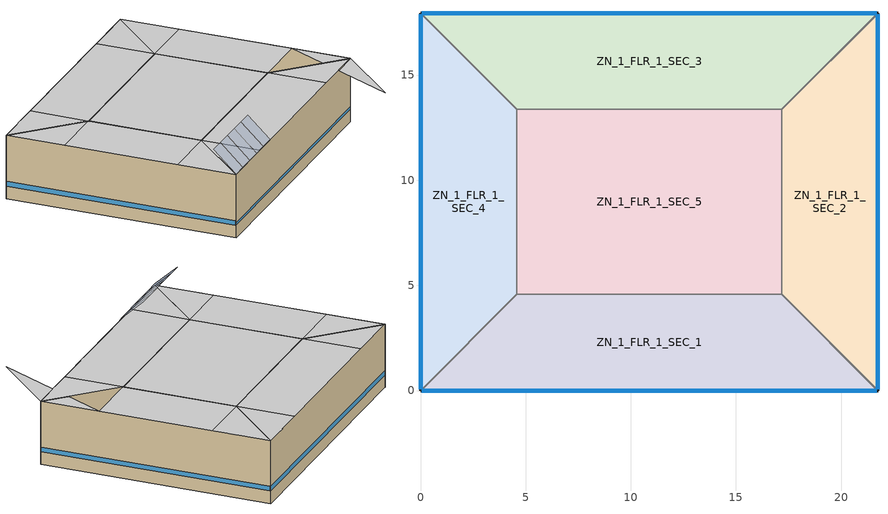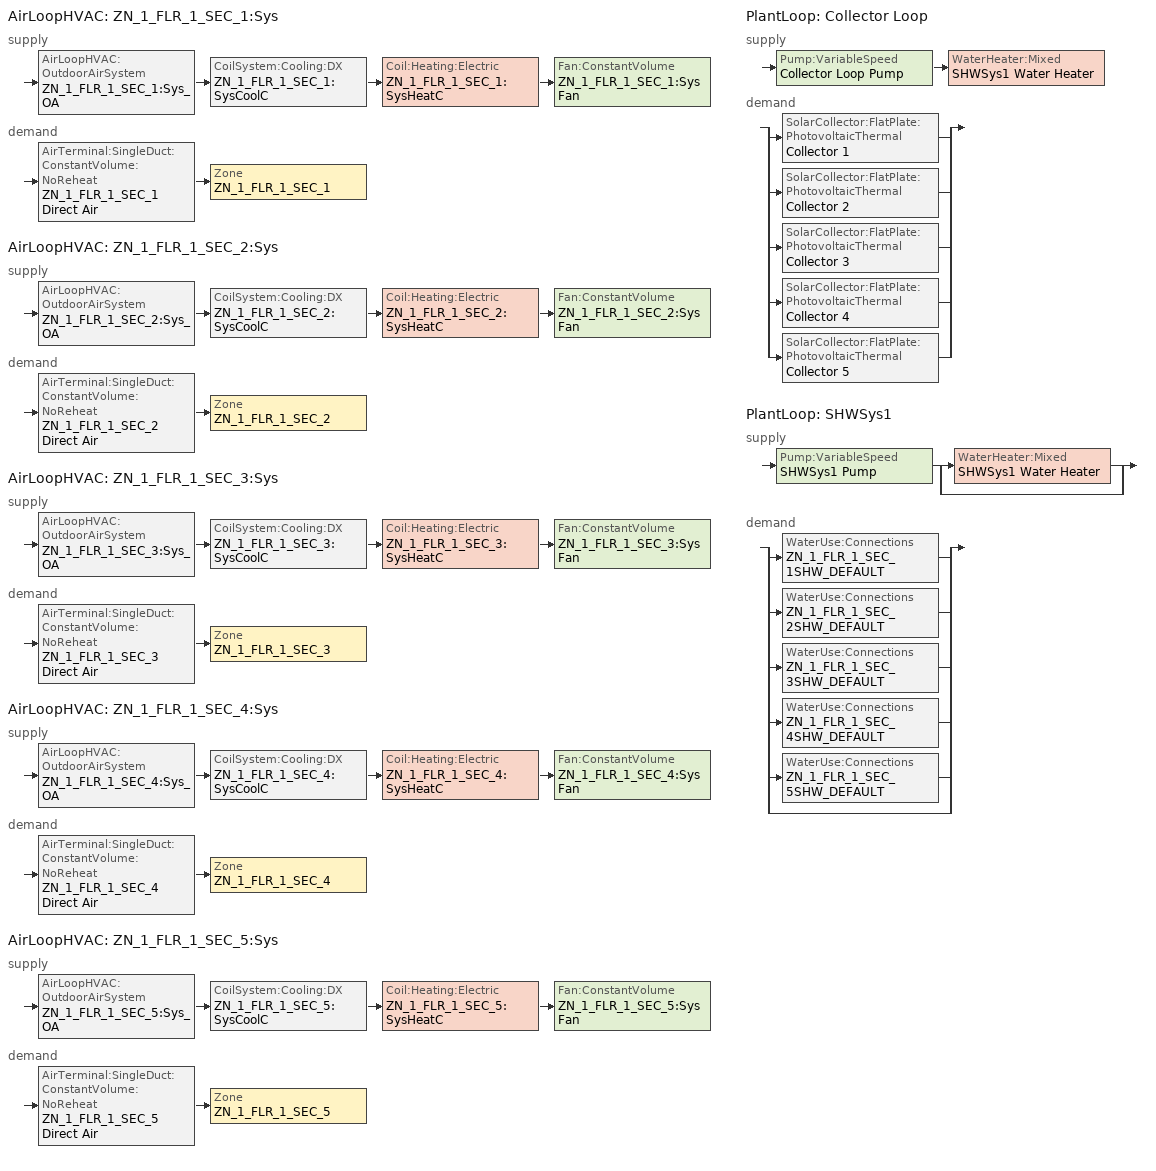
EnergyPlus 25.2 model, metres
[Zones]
ZN_1_FLR_1_SEC_1
 floor ground (ASHRAE 90.1-2004_Sec 5.5-3ab_Unheated_Ext-slab): 4.57,4.57 17.19,4.57 21.76,0 0,0 z0
 wall outside (ASHRAE 90.1-2004_Sec 5.5-3ab_Steel-Framed_Ext-wall): 0,0 21.76,0 z0:5.01
 wall to ZN_1_FLR_1_SEC_2 (ASHRAE 90.1-2004_Sec 5.5-3ab_Interior Wall_Int-Wall): 21.76,0 17.19,4.57 z0:5.01
 wall to ZN_1_FLR_1_SEC_5 (ASHRAE 90.1-2004_Sec 5.5-3ab_Interior Wall_Int-Wall): 17.19,4.57 4.57,4.57 z0:5.01
 wall to ZN_1_FLR_1_SEC_4 (ASHRAE 90.1-2004_Sec 5.5-3ab_Interior Wall_Int-Wall): 4.57,4.57 0,0 z0:5.01
 window (ASHRAE 90.1-2004_Sec 5.5-3ab_0_0.1_fixed_north_window): 0.05,0 21.71,0 z1:1.18
 ceiling othersideconditionsmodel (ASHRAE 90.1-2004_Sec 5.5-3ab_IEAD_Roof): 4.57,0 17.19,0 17.19,4.57 4.57,4.57 z5.01; 0,0 4.57,0 4.57,4.57 z5.01; 17.19,0 21.76,0 17.19,4.57 z5.01
ZN_1_FLR_1_SEC_2
 floor ground (ASHRAE 90.1-2004_Sec 5.5-3ab_Unheated_Ext-slab): 17.19,4.57 17.19,13.37 21.76,17.93 21.76,0 z0
 wall outside (ASHRAE 90.1-2004_Sec 5.5-3ab_Steel-Framed_Ext-wall): 21.76,0 21.76,17.93 z0:5.01
 wall to ZN_1_FLR_1_SEC_3 (ASHRAE 90.1-2004_Sec 5.5-3ab_Interior Wall_Int-Wall): 21.76,17.93 17.19,13.37 z0:5.01
 wall to ZN_1_FLR_1_SEC_5 (ASHRAE 90.1-2004_Sec 5.5-3ab_Interior Wall_Int-Wall): 17.19,13.37 17.19,4.57 z0:5.01
 window (ASHRAE 90.1-2004_Sec 5.5-3ab_0_0.1_fixed_west_window): 21.76,0.05 21.76,17.89 z1:1.36
 ceiling othersideconditionsmodel (ASHRAE 90.1-2004_Sec 5.5-3ab_IEAD_Roof): 21.76,4.57 21.76,13.37 17.19,13.37 17.19,4.57 z5.01; 21.76,13.37 21.76,17.93 17.19,13.37 z5.01; 21.76,0 21.76,4.57 17.19,-4.57 z5.01
ZN_1_FLR_1_SEC_3
 floor ground (ASHRAE 90.1-2004_Sec 5.5-3ab_Unheated_Ext-slab): 0,17.93 21.76,17.93 17.19,13.36 4.57,13.36 z0
 wall outside (ASHRAE 90.1-2004_Sec 5.5-3ab_Steel-Framed_Ext-wall): 21.76,17.93 0,17.93 z0:5.01
 wall to ZN_1_FLR_1_SEC_5 (ASHRAE 90.1-2004_Sec 5.5-3ab_Interior Wall_Int-Wall): 4.57,13.36 17.19,13.36 z0:5.01
 wall to ZN_1_FLR_1_SEC_4 (ASHRAE 90.1-2004_Sec 5.5-3ab_Interior Wall_Int-Wall): 0,17.93 4.57,13.36 z0:5.01
 window (ASHRAE 90.1-2004_Sec 5.5-3ab_0_0.1_fixed_south_window): 21.71,17.93 0.05,17.93 z1:1.36
 ceiling othersideconditionsmodel (ASHRAE 90.1-2004_Sec 5.5-3ab_IEAD_Roof): 4.57,13.36 17.19,13.36 17.19,17.93 4.57,17.93 z5.01; 4.57,13.36 4.57,17.93 0,17.93 z5.01; 17.19,13.36 21.76,17.93 17.19,17.93 z5.01
ZN_1_FLR_1_SEC_4
 floor ground (ASHRAE 90.1-2004_Sec 5.5-3ab_Unheated_Ext-slab): 0,17.93 4.57,13.37 4.57,4.57 0,0 z0
 wall outside (ASHRAE 90.1-2004_Sec 5.5-3ab_Steel-Framed_Ext-wall): 0,17.93 0,0 z0:5.01
 wall to ZN_1_FLR_1_SEC_5 (ASHRAE 90.1-2004_Sec 5.5-3ab_Interior Wall_Int-Wall): 4.57,4.57 4.57,13.37 z0:5.01
 window (ASHRAE 90.1-2004_Sec 5.5-3ab_0_0.1_fixed_east_window): 0,17.89 0,0.05 z1:1.36
 ceiling othersideconditionsmodel (ASHRAE 90.1-2004_Sec 5.5-3ab_IEAD_Roof): 0,4.57 4.57,4.57 4.57,13.37 0,13.37 z5.01; 0,0 4.57,4.57 0,4.57 z5.01; 0,13.37 4.57,13.37 0,17.93 z5.01
ZN_1_FLR_1_SEC_5
 floor ground (ASHRAE 90.1-2004_Sec 5.5-3ab_Unheated_Ext-slab): 4.57,13.37 17.19,13.37 17.19,4.57 4.57,4.57 z0
 ceiling othersideconditionsmodel (ASHRAE 90.1-2004_Sec 5.5-3ab_IEAD_Roof): 4.57,4.57 17.19,4.57 17.19,13.37 4.57,13.37 z5.01
shading: 0,1.72,6.72 0,0,5.1 1.22,0,5.1 1.22,1.72,6.72; 1.3,1.72,6.72 1.3,0,5.1 2.52,0,5.1 2.52,1.72,6.72; 2.6,1.72,6.72 2.6,0,5.1 3.82,0,5.1 3.82,1.72,6.72; 3.9,1.72,6.72 3.9,0,5.1 5.12,0,5.1 5.12,1.72,6.72; 5.2,1.72,6.72 5.2,0,5.1 6.42,0,5.1 6.42,1.72,6.72
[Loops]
AirLoopHVAC 'ZN_1_FLR_1_SEC_1:Sys'
 supply: AirLoopHVAC:OutdoorAirSystem 'ZN_1_FLR_1_SEC_1:Sys_OA' > CoilSystem:Cooling:DX 'ZN_1_FLR_1_SEC_1:SysCoolC' > Coil:Heating:Electric 'ZN_1_FLR_1_SEC_1:SysHeatC' > Fan:ConstantVolume 'ZN_1_FLR_1_SEC_1:Sys Fan'
 demand: AirTerminal:SingleDuct:ConstantVolume:NoReheat 'ZN_1_FLR_1_SEC_1 Direct Air' > Zone 'ZN_1_FLR_1_SEC_1'
AirLoopHVAC 'ZN_1_FLR_1_SEC_2:Sys'
 supply: AirLoopHVAC:OutdoorAirSystem 'ZN_1_FLR_1_SEC_2:Sys_OA' > CoilSystem:Cooling:DX 'ZN_1_FLR_1_SEC_2:SysCoolC' > Coil:Heating:Electric 'ZN_1_FLR_1_SEC_2:SysHeatC' > Fan:ConstantVolume 'ZN_1_FLR_1_SEC_2:Sys Fan'
 demand: AirTerminal:SingleDuct:ConstantVolume:NoReheat 'ZN_1_FLR_1_SEC_2 Direct Air' > Zone 'ZN_1_FLR_1_SEC_2'
AirLoopHVAC 'ZN_1_FLR_1_SEC_3:Sys'
 supply: AirLoopHVAC:OutdoorAirSystem 'ZN_1_FLR_1_SEC_3:Sys_OA' > CoilSystem:Cooling:DX 'ZN_1_FLR_1_SEC_3:SysCoolC' > Coil:Heating:Electric 'ZN_1_FLR_1_SEC_3:SysHeatC' > Fan:ConstantVolume 'ZN_1_FLR_1_SEC_3:Sys Fan'
 demand: AirTerminal:SingleDuct:ConstantVolume:NoReheat 'ZN_1_FLR_1_SEC_3 Direct Air' > Zone 'ZN_1_FLR_1_SEC_3'
AirLoopHVAC 'ZN_1_FLR_1_SEC_4:Sys'
 supply: AirLoopHVAC:OutdoorAirSystem 'ZN_1_FLR_1_SEC_4:Sys_OA' > CoilSystem:Cooling:DX 'ZN_1_FLR_1_SEC_4:SysCoolC' > Coil:Heating:Electric 'ZN_1_FLR_1_SEC_4:SysHeatC' > Fan:ConstantVolume 'ZN_1_FLR_1_SEC_4:Sys Fan'
 demand: AirTerminal:SingleDuct:ConstantVolume:NoReheat 'ZN_1_FLR_1_SEC_4 Direct Air' > Zone 'ZN_1_FLR_1_SEC_4'
AirLoopHVAC 'ZN_1_FLR_1_SEC_5:Sys'
 supply: AirLoopHVAC:OutdoorAirSystem 'ZN_1_FLR_1_SEC_5:Sys_OA' > CoilSystem:Cooling:DX 'ZN_1_FLR_1_SEC_5:SysCoolC' > Coil:Heating:Electric 'ZN_1_FLR_1_SEC_5:SysHeatC' > Fan:ConstantVolume 'ZN_1_FLR_1_SEC_5:Sys Fan'
 demand: AirTerminal:SingleDuct:ConstantVolume:NoReheat 'ZN_1_FLR_1_SEC_5 Direct Air' > Zone 'ZN_1_FLR_1_SEC_5'
PlantLoop 'Collector Loop'
 supply: Pump:VariableSpeed 'Collector Loop Pump' > WaterHeater:Mixed 'SHWSys1 Water Heater'
 demand: split
  | SolarCollector:FlatPlate:PhotovoltaicThermal 'Collector 1'
  | SolarCollector:FlatPlate:PhotovoltaicThermal 'Collector 2'
  | SolarCollector:FlatPlate:PhotovoltaicThermal 'Collector 3'
  | SolarCollector:FlatPlate:PhotovoltaicThermal 'Collector 4'
  | SolarCollector:FlatPlate:PhotovoltaicThermal 'Collector 5'
PlantLoop 'SHWSys1'
 supply: Pump:VariableSpeed 'SHWSys1 Pump' > split
  | WaterHeater:Mixed 'SHWSys1 Water Heater'
  | bypass
 demand: split
  | WaterUse:Connections 'ZN_1_FLR_1_SEC_1SHW_DEFAULT'
  | WaterUse:Connections 'ZN_1_FLR_1_SEC_2SHW_DEFAULT'
  | WaterUse:Connections 'ZN_1_FLR_1_SEC_3SHW_DEFAULT'
  | WaterUse:Connections 'ZN_1_FLR_1_SEC_4SHW_DEFAULT'
  | WaterUse:Connections 'ZN_1_FLR_1_SEC_5SHW_DEFAULT'
  | bypass
[Building]
AutoBuilt Model: All: Loads convergence tolerance value=0.04; Maximum number of warmup days=25; Minimum number of warmup days=6; North axis=0; Solar distribution=FullInteriorAndExterior; Temperature convergence tolerance value=0.2; Terrain=City
[Site:GroundTemperature:BuildingSurface]
20.03, 20.05, 20.08, 20.1, 20.18, 20.23, 20.22, 20.19, 20.26, 20.25, 20.23, 20.2
[Site:Location]
OKLAHOMA_CITY_OK_USA TMY2-13967: Elevation=397; Latitude=35.4; Longitude=-97.6; Time zone=-6
[Site:WaterMainsTemperature]
Annual average outdoor air temperature=15.03; Calculation method=Correlation; Maximum difference in monthly average outdoor air temperatures=28.2
[SizingPeriod:DesignDay] Barometric pressure=96645.77; Day of month=21; Daylight saving time indicator=No; Humidity condition type=WetBulb; Rain indicator=No; Snow indicator=No; Solar model indicator=ASHRAEClearSky
Name | Daily dry bulb temperature range | Day type | Maximum dry bulb temperature | Month | Sky clearness | Wetbulb or dewpoint at maximum dry bulb | Wind direction | Wind speed
OKLAHOMA_CITY_OK_USA Cooling .4% Conditions WB=>MDB | 11.7 | SummerDesignDay | 32.8 | 7 | 1 | 24.9 | 0 | 0
OKLAHOMA_CITY_OK_USA Heating 99.6% Conditions | 0 | WinterDesignDay | -12.6 | 1 | 0 | -12.6 | 360 | 6.9
[Construction]
ASHRAE 90.1-2004_Sec 5.5-3ab_0_0.1_fixed_east_window; ASHRAE 90.1-2004_Sec 5.5-3ab_0_0.1_fixed_south_window; ASHRAE 90.1-2004_Sec 5.5-3ab_0_0.1_fixed_west_window: Theoretical Glass [23], AIR 6MM, Theoretical Glass [23]
ASHRAE 90.1-2004_Sec 5.5-3ab_0_0.1_fixed_north_window: Theoretical Glass [24], AIR 6MM, Theoretical Glass [24]
ASHRAE 90.1-2004_Sec 5.5-3ab_IEAD_Roof: Roof Membrane, Roof Insulation, Metal Decking
ASHRAE 90.1-2004_Sec 5.5-3ab_Interior Wall_Int-Wall: GP01 1/2 GYPSUM, GP01 1/2 GYPSUM
ASHRAE 90.1-2004_Sec 5.5-3ab_Steel-Framed_Ext-wall: MAT-SHEATH, Wall Insulation [2], 1/2IN Gypsum
ASHRAE 90.1-2004_Sec 5.5-3ab_Unheated_Ext-slab: MAT-CC05 8 HW CONCRETE, CP02 CARPET PAD
InteriorFurnishings: Std Wood 6inch
[Material] Thermal absorptance=0.9
Name | Conductivity | Density | Roughness | Solar absorptance | Specific heat | Thickness | Visible absorptance
1/2IN Gypsum | 0.16 | 784.9 | Smooth | 0.92 | 830 | 0.0127 | 0.92
GP01 1/2 GYPSUM | 0.16 | 800 | Smooth | 0.7 | 1090 | 0.0127 | 0.5
MAT-CC05 8 HW CONCRETE | 1.311 | 2240 | Rough | 0.7 | 836.8 | 0.2032 | 0.7
Metal Decking | 45.006 | 7680 | MediumSmooth | 0.7 | 418.4 | 0.0015 | 0.3
Roof Insulation | 0.049 | 265 | MediumRough | 0.7 | 836.8 | 0.125 | 0.7
Roof Membrane | 0.16 | 1121.29 | VeryRough | 0.7 | 1460 | 0.0095 | 0.7
Std Wood 6inch | 0.12 | 540 | MediumSmooth | 0.7 | 1210 | 0.15 | 0.7
Wall Insulation [2] | 0.045 | 265 | MediumRough | 0.7 | 836.8 | 0.0376 | 0.7
[Material:NoMass] Solar absorptance=0.7; Thermal absorptance=0.9
Name | Roughness | Thermal resistance | Visible absorptance
CP02 CARPET PAD | VeryRough | 0.2165 | 0.8
MAT-SHEATH | Rough | 0.3626 | 0.7
[WindowMaterial:Gas]
AIR 6MM: Gas type=Air; Thickness=0.0063
[WindowMaterial:Glazing] Back side infrared hemispherical emissivity=0.85; Front side infrared hemispherical emissivity=0.85; Infrared transmittance at normal incidence=0; Optical data type=SpectralAverage; Thickness=0.003
Name | Back side solar reflectance at normal incidence | Back side visible reflectance at normal incidence | Conductivity | Front side solar reflectance at normal incidence | Front side visible reflectance at normal incidence | Solar transmittance at normal incidence | Visible transmittance at normal incidence
Theoretical Glass [23] | 0.3969 | 0.3459 | 2.3904 | 0.3969 | 0.3459 | 0.5531 | 0.6041
Theoretical Glass [24] | 0.3017 | 0.2406 | 2.4179 | 0.3017 | 0.2406 | 0.6483 | 0.7094
[AirLoopHVAC] Design supply air flow rate=Autosize
ZN_1_FLR_1_SEC_1:Sys; ZN_1_FLR_1_SEC_2:Sys; ZN_1_FLR_1_SEC_3:Sys; ZN_1_FLR_1_SEC_4:Sys; ZN_1_FLR_1_SEC_5:Sys
[AirTerminal:SingleDuct:ConstantVolume:NoReheat] Availability schedule=ALWAYS_ON; Maximum air flow rate=Autosize
ZN_1_FLR_1_SEC_1 Direct Air; ZN_1_FLR_1_SEC_2 Direct Air; ZN_1_FLR_1_SEC_3 Direct Air; ZN_1_FLR_1_SEC_4 Direct Air; ZN_1_FLR_1_SEC_5 Direct Air
[AvailabilityManager:NightCycle] Applicability schedule=Always_On; Control type=CycleOnAny; Cycling run time=3600; Cycling run time control type=FixedRunTime; Fan schedule=HVACOperationSchd; Thermostat tolerance=1
ZN_1_FLR_1_SEC_1:Sys Availability Manager; ZN_1_FLR_1_SEC_2:Sys Availability Manager; ZN_1_FLR_1_SEC_3:Sys Availability Manager; ZN_1_FLR_1_SEC_4:Sys Availability Manager; ZN_1_FLR_1_SEC_5:Sys Availability Manager
[Coil:Cooling:DX:SingleSpeed] 2023 rated evaporator fan power per volume flow rate=934.4; Availability schedule=ALWAYS_ON; Energy input ratio function of flow fraction curve=ConstantCubic; Energy input ratio function of temperature curve=Cool-EIR-fT; Gross rated cooling cop=2.7835; Gross rated sensible heat ratio=Autosize; Gross rated total cooling capacity=Autosize; Part load fraction correlation curve=Cool-PLF-fPLR; Rated air flow rate=Autosize; Total cooling capacity function of flow fraction curve=ConstantCubic; Total cooling capacity function of temperature curve=Cool-Cap-fT
ZN_1_FLR_1_SEC_1:SysCoolC DXCoil; ZN_1_FLR_1_SEC_2:SysCoolC DXCoil; ZN_1_FLR_1_SEC_3:SysCoolC DXCoil; ZN_1_FLR_1_SEC_4:SysCoolC DXCoil; ZN_1_FLR_1_SEC_5:SysCoolC DXCoil
[Coil:Heating:Electric] Availability schedule=ALWAYS_ON; Efficiency=1; Nominal capacity=Autosize
ZN_1_FLR_1_SEC_1:SysHeatC; ZN_1_FLR_1_SEC_2:SysHeatC; ZN_1_FLR_1_SEC_3:SysHeatC; ZN_1_FLR_1_SEC_4:SysHeatC; ZN_1_FLR_1_SEC_5:SysHeatC
[CoilSystem:Cooling:DX] Availability schedule=ALWAYS_ON
Name | Cooling coil
ZN_1_FLR_1_SEC_1:SysCoolC | ZN_1_FLR_1_SEC_1:SysCoolC DXCoil
ZN_1_FLR_1_SEC_2:SysCoolC | ZN_1_FLR_1_SEC_2:SysCoolC DXCoil
ZN_1_FLR_1_SEC_3:SysCoolC | ZN_1_FLR_1_SEC_3:SysCoolC DXCoil
ZN_1_FLR_1_SEC_4:SysCoolC | ZN_1_FLR_1_SEC_4:SysCoolC DXCoil
ZN_1_FLR_1_SEC_5:SysCoolC | ZN_1_FLR_1_SEC_5:SysCoolC DXCoil
[ComponentCost:LineItem]
Name | Cost per area | Item | Line item type | Cost per unit of output capacity
Interior Furnishings | 1 | InteriorFurnishings | Construction
LIGHTING EQUIP:ZN_1_FLR_1_SEC_1 |  | ZN_1_FLR_1_SEC_1 | Lights | 1
LIGHTING EQUIP:ZN_1_FLR_1_SEC_2 |  | ZN_1_FLR_1_SEC_2 | Lights | 1
LIGHTING EQUIP:ZN_1_FLR_1_SEC_3 |  | ZN_1_FLR_1_SEC_3 | Lights | 1
LIGHTING EQUIP:ZN_1_FLR_1_SEC_4 |  | ZN_1_FLR_1_SEC_4 | Lights | 1
LIGHTING EQUIP:ZN_1_FLR_1_SEC_5 |  | ZN_1_FLR_1_SEC_5 | Lights | 1
east:ASHRAE 90.1-2004_Sec 5.5-3ab_0_0.1_fixed_east_window | 193.81 | ASHRAE 90.1-2004_Sec 5.5-3ab_0_0.1_fixed_east_window | Construction
ext-slab:ASHRAE 90.1-2004_Sec 5.5-3ab_Unheated_Ext-slab | 24.86 | ASHRAE 90.1-2004_Sec 5.5-3ab_Unheated_Ext-slab | Construction
ext-walls:ASHRAE 90.1-2004_Sec 5.5-3ab_Steel-Framed_Ext-wall | 39.26 | ASHRAE 90.1-2004_Sec 5.5-3ab_Steel-Framed_Ext-wall | Construction
int-walls:ASHRAE 90.1-2004_Sec 5.5-3ab_Interior Wall_Int-Wall | 1 | ASHRAE 90.1-2004_Sec 5.5-3ab_Interior Wall_Int-Wall | Construction
north:ASHRAE 90.1-2004_Sec 5.5-3ab_0_0.1_fixed_north_window | 191.81 | ASHRAE 90.1-2004_Sec 5.5-3ab_0_0.1_fixed_north_window | Construction
roofs:ASHRAE 90.1-2004_Sec 5.5-3ab_IEAD_Roof | 26.58 | ASHRAE 90.1-2004_Sec 5.5-3ab_IEAD_Roof | Construction
south:ASHRAE 90.1-2004_Sec 5.5-3ab_0_0.1_fixed_south_window | 193.81 | ASHRAE 90.1-2004_Sec 5.5-3ab_0_0.1_fixed_south_window | Construction
west:ASHRAE 90.1-2004_Sec 5.5-3ab_0_0.1_fixed_west_window | 193.81 | ASHRAE 90.1-2004_Sec 5.5-3ab_0_0.1_fixed_west_window | Construction
[Controller:OutdoorAir] Economizer control action type=ModulateFlow; Economizer control type=NoEconomizer; Economizer maximum limit dry bulb temperature=30; Economizer maximum limit enthalpy=32000; Lockout type=NoLockout; Maximum outdoor air flow rate=Autosize; Minimum limit type=FixedMinimum; Minimum outdoor air flow rate=Autosize; Minimum outdoor air schedule=MinOA_Sched
ControllerZN_1_FLR_1_SEC_1:Sys_OA; ControllerZN_1_FLR_1_SEC_2:Sys_OA; ControllerZN_1_FLR_1_SEC_3:Sys_OA; ControllerZN_1_FLR_1_SEC_4:Sys_OA; ControllerZN_1_FLR_1_SEC_5:Sys_OA
[DesignSpecification:OutdoorAir] Outdoor air flow per zone floor area=0; Outdoor air method=Flow/Zone
Name | Outdoor air flow per zone
SZ DSOA ZN_1_FLR_1_SEC_1; SZ DSOA ZN_1_FLR_1_SEC_3 | 0.0737046
SZ DSOA ZN_1_FLR_1_SEC_2; SZ DSOA ZN_1_FLR_1_SEC_4 | 0.0573162
SZ DSOA ZN_1_FLR_1_SEC_5 | 0.10412
[ElectricEquipment] Design level calculation method=EquipmentLevel; End use subcategory=GeneralEquipment; Fraction latent=0; Fraction lost=0; Fraction radiant=0.5; Schedule=BLDG_EQUIP_SCH
Name | Design level | Zone or zonelist or space or spacelist
ZN_1_FLR_1_SEC_1_MiscPlug_Equip | 465.9534 | ZN_1_FLR_1_SEC_1
ZN_1_FLR_1_SEC_2_MiscPlug_Equip | 362.3476 | ZN_1_FLR_1_SEC_2
ZN_1_FLR_1_SEC_3_MiscPlug_Equip | 465.9534 | ZN_1_FLR_1_SEC_3
ZN_1_FLR_1_SEC_4_MiscPlug_Equip | 362.3476 | ZN_1_FLR_1_SEC_4
ZN_1_FLR_1_SEC_5_MiscPlug_Equip | 658.2385 | ZN_1_FLR_1_SEC_5
[ElectricLoadCenter:Distribution]
PV Array Load Center: Electrical buss type=DirectCurrentWithInverterDCStorage; Electrical storage object=Battery; Generator demand limit scheme purchased electric demand limit=0; Generator list=Generator List; Generator operation scheme type=TrackElectrical; Inverter=PV Inverter
[ElectricLoadCenter:Generators]
Generator List: Generator name 1=PV:ZN_1_FLR_1_SEC_1_Ceiling; Generator object type 1=Generator:Photovoltaic; Generator rated electric power output 1=9000; Generator name 2=PV:ZN_1_FLR_1_SEC_2_Ceiling; Generator object type 2=Generator:Photovoltaic; Generator rated electric power output 2=6000; Generator name 3=PV:ZN_1_FLR_1_SEC_3_Ceiling; Generator object type 3=Generator:Photovoltaic; Generator rated electric power output 3=9000; Generator name 4=PV:ZN_1_FLR_1_SEC_4_Ceiling; Generator object type 4=Generator:Photovoltaic; Generator rated electric power output 4=6000; Generator name 5=PV:ZN_1_FLR_1_SEC_5_Ceiling; Generator object type 5=Generator:Photovoltaic; Generator rated electric power output 5=9000; Generator name 6=Collector 1 PV; Generator object type 6=Generator:Photovoltaic; Generator rated electric power output 6=800; Generator rated thermal to electrical power ratio 6=1.5; Generator name 7=Collector 2 PV; Generator object type 7=Generator:Photovoltaic; Generator rated electric power output 7=800; Generator rated thermal to electrical power ratio 7=1.5; Generator name 8=Collector 3 PV; Generator object type 8=Generator:Photovoltaic; Generator rated electric power output 8=800; Generator rated thermal to electrical power ratio 8=1.5; Generator name 9=Collector 4 PV; Generator object type 9=Generator:Photovoltaic; Generator rated electric power output 9=800; Generator rated thermal to electrical power ratio 9=1.5; Generator name 10=Collector 5 PV; Generator object type 10=Generator:Photovoltaic; Generator rated electric power output 10=800; Generator rated thermal to electrical power ratio 10=1.5
[ElectricLoadCenter:Inverter:LookUpTable]
PV Inverter: Zone=ZN_1_FLR_1_SEC_2; Availability schedule=ALWAYS_ON; Efficiency at 10 power and nominal voltage=0.839; Efficiency at 20 power and nominal voltage=0.897; Efficiency at 30 power and nominal voltage=0.916; Efficiency at 50 power and nominal voltage=0.931; Efficiency at 75 power and nominal voltage=0.934; Efficiency at 100 power and nominal voltage=0.93; Night tare loss power=200; Nominal voltage input=368; Radiative fraction=0.25; Rated maximum continuous output power=14000
[ElectricLoadCenter:Storage:Simple]
Battery: Zone=ZN_1_FLR_1_SEC_2; Availability schedule=ALWAYS_ON; Initial state of charge=7.1e+10; Maximum power for charging=25000; Maximum power for discharging=50000; Maximum storage capacity=2e+11; Nominal discharging energetic efficiency=0.7; Nominal energetic efficiency for charging=0.7; Radiative fraction for zone heat gains=0.2
[Exterior:FuelEquipment]
Equipment_SimpleRefrigeration: Design level=507.234; End use subcategory=Refrigeration (simple); Fuel use type=Electricity; Schedule=ALWAYS_ON
[Exterior:Lights]
Exterior Facade Lighting: Control option=AstronomicalClock; Design level=130.2176; End use subcategory=Exterior Facade Lighting; Schedule=ALWAYS_ON
[Fan:ConstantVolume] Availability schedule=HVACOperationSchd; Fan total efficiency=0.55; Maximum flow rate=Autosize; Motor efficiency=0.85; Motor in airstream fraction=1; Pressure rise=500
ZN_1_FLR_1_SEC_1:Sys Fan; ZN_1_FLR_1_SEC_2:Sys Fan; ZN_1_FLR_1_SEC_3:Sys Fan; ZN_1_FLR_1_SEC_4:Sys Fan; ZN_1_FLR_1_SEC_5:Sys Fan
[GasEquipment] Carbon dioxide generation rate=0; Design level calculation method=EquipmentLevel; End use subcategory=GeneralEquipment; Fraction latent=0; Fraction lost=0; Fraction radiant=0.2; Schedule=BLDG_EQUIP_SCH
Name | Design level | Zone or zonelist or space or spacelist
ZN_1_FLR_1_SEC_1_MiscGas_Equip | 184.1006 | ZN_1_FLR_1_SEC_1
ZN_1_FLR_1_SEC_2_MiscGas_Equip | 143.1654 | ZN_1_FLR_1_SEC_2
ZN_1_FLR_1_SEC_3_MiscGas_Equip | 184.1006 | ZN_1_FLR_1_SEC_3
ZN_1_FLR_1_SEC_4_MiscGas_Equip | 143.1654 | ZN_1_FLR_1_SEC_4
ZN_1_FLR_1_SEC_5_MiscGas_Equip | 260.0734 | ZN_1_FLR_1_SEC_5
[Generator:Photovoltaic] Heat transfer integration mode=PhotovoltaicThermalSolarCollector
Name | Module performance | Number of modules in series | Number of series strings in parallel | Surface
Collector 1 PV | 10percentEffPVhalfArea | 1 | 1 | Collector Surface 1
Collector 2 PV | 10percentEffPVhalfArea | 1 | 1 | Collector Surface 2
Collector 3 PV | 10percentEffPVhalfArea | 1 | 1 | Collector Surface 3
Collector 4 PV | 10percentEffPVhalfArea | 1 | 1 | Collector Surface 4
Collector 5 PV | 10percentEffPVhalfArea | 1 | 1 | Collector Surface 5
PV:ZN_1_FLR_1_SEC_1_Ceiling | SiemensSamplePVModule | 4 | 17 | ZN_1_FLR_1_SEC_1_Ceiling
PV:ZN_1_FLR_1_SEC_2_Ceiling | SiemensSamplePVModule | 13 | 4 | ZN_1_FLR_1_SEC_2_Ceiling
PV:ZN_1_FLR_1_SEC_3_Ceiling | SiemensSamplePVModule | 4 | 17 | ZN_1_FLR_1_SEC_3_Ceiling
PV:ZN_1_FLR_1_SEC_4_Ceiling | SiemensSamplePVModule | 13 | 4 | ZN_1_FLR_1_SEC_4_Ceiling
PV:ZN_1_FLR_1_SEC_5_Ceiling | SiemensSamplePVModule | 8 | 12 | ZN_1_FLR_1_SEC_5_Ceiling
[InternalMass] Construction=InteriorFurnishings
Name | Zone or zonelist | Surface area
ZN_1_FLR_1_SEC_1_InternalMass_1 | ZN_1_FLR_1_SEC_1 | 157.0784
ZN_1_FLR_1_SEC_2_InternalMass_1 | ZN_1_FLR_1_SEC_2 | 122.1516
ZN_1_FLR_1_SEC_3_InternalMass_1 | ZN_1_FLR_1_SEC_3 | 157.0784
ZN_1_FLR_1_SEC_4_InternalMass_1 | ZN_1_FLR_1_SEC_4 | 122.1516
ZN_1_FLR_1_SEC_5_InternalMass_1 | ZN_1_FLR_1_SEC_5 | 221.8999
[Lights] Design level calculation method=LightingLevel; End use subcategory=General Lights; Fraction radiant=0.2; Fraction replaceable=1; Fraction visible=0.2; Return air fraction=0; Schedule=BLDG_LIGHT_SCH
Name | Lighting level | Zone or zonelist or space or spacelist
ZN_1_FLR_1_SEC_1_Lights | 1178.09 | ZN_1_FLR_1_SEC_1
ZN_1_FLR_1_SEC_2_Lights | 916.1373 | ZN_1_FLR_1_SEC_2
ZN_1_FLR_1_SEC_3_Lights | 1178.09 | ZN_1_FLR_1_SEC_3
ZN_1_FLR_1_SEC_4_Lights | 916.1373 | ZN_1_FLR_1_SEC_4
ZN_1_FLR_1_SEC_5_Lights | 1664.25 | ZN_1_FLR_1_SEC_5
[People] Activity level schedule=ACTIVITY_SCH; Air velocity schedule=AIR_VELO_SCH; Carbon dioxide generation rate=3.82e-08; Clothing insulation calculation method=ClothingInsulationSchedule; Clothing insulation schedule=CLOTHING_SCH; Fraction radiant=0.3; Mean radiant temperature calculation type=EnclosureAveraged; Number of people calculation method=People; Number of people schedule=BLDG_OCC_SCH; Thermal comfort model 1 type=Fanger; Work efficiency schedule=WORK_EFF_SCH
Name | Number of people | Zone or zonelist or space or spacelist
ZN_1_FLR_1_SEC_1 | 0.6039 | ZN_1_FLR_1_SEC_1
ZN_1_FLR_1_SEC_2 | 0.4696 | ZN_1_FLR_1_SEC_2
ZN_1_FLR_1_SEC_3 | 0.6039 | ZN_1_FLR_1_SEC_3
ZN_1_FLR_1_SEC_4 | 0.4696 | ZN_1_FLR_1_SEC_4
ZN_1_FLR_1_SEC_5 | 0.8531 | ZN_1_FLR_1_SEC_5
[PhotovoltaicPerformance:EquivalentOne-Diode]
SiemensSamplePVModule: Active area=1; Cell type=CrystallineSilicon; Module current at maximum power=5.9; Module heat loss coefficient=30; Module voltage at maximum power=17; Nominal operating cell temperature test ambient temperature=20; Nominal operating cell temperature test cell temperature=45; Nominal operating cell temperature test insolation=800; Number of cells in series=36; Open circuit voltage=21.6; Reference insolation=1000; Reference temperature=25; Semiconductor bandgap=1.12; Short circuit current=6.5; Shunt resistance=1000000; Temperature coefficient of open circuit voltage=-0.079; Temperature coefficient of short circuit current=0.002; Total heat capacity=50000; Transmittance absorptance product=0.957
[PhotovoltaicPerformance:Simple]
10percentEffPVhalfArea: Conversion efficiency input mode=Fixed; Fraction of surface area with active solar cells=0.5; Value for cell efficiency if fixed=0.1
[PlantEquipmentList]
Collector Plant Equipment; SHWSys1 Equipment List: SHWSys1 Water Heater, WaterHeater:Mixed
[PlantEquipmentOperation:HeatingLoad] Load range 1 lower limit=0
Name | Load range 1 upper limit | Range 1 equipment list
Collector Control Scheme | 10000000 | Collector Plant Equipment
SHWSys1 Operation Scheme | 1e+15 | SHWSys1 Equipment List
[PlantEquipmentOperationSchemes] Control scheme 1 schedule=PlantOnSched
Name | Control scheme 1
Collector Loop Operation | Collector Control Scheme
SHWSys1 Loop Operation Scheme List | SHWSys1 Operation Scheme
[PlantLoop] Fluid type=Water; Load distribution scheme=Optimal; Maximum loop flow rate=Autosize; Minimum loop flow rate=0; Plant loop volume=Autocalculate
Name | Maximum loop temperature | Minimum loop temperature | Plant equipment operation scheme
Collector Loop | 100 | 3 | Collector Loop Operation
SHWSys1 | 60 | 10 | SHWSys1 Loop Operation Scheme List
[Pump:VariableSpeed] Design maximum flow rate=Autosize; Design minimum flow rate=0; Design power consumption=Autosize; Fraction of motor inefficiencies to fluid stream=0; Pump control type=Intermittent; Coefficient 1 of the part load performance curve=0; Coefficient 2 of the part load performance curve=1; Coefficient 3 of the part load performance curve=0; Coefficient 4 of the part load performance curve=0
Name | Design pump head | Motor efficiency
Collector Loop Pump | 300000 | 0.87
SHWSys1 Pump | 179352 | 1
[SetpointManager:MixedAir] Control variable=Temperature
Name | Setpoint node or nodelist
PVT:ZN_1_FLR_1_SEC_1 Air Temp Manager | PVT:ZN_1_FLR_1_SEC_1_Ceiling Outlet
PVT:ZN_1_FLR_1_SEC_2 Air Temp Manager | PVT:ZN_1_FLR_1_SEC_2_Ceiling Outlet
PVT:ZN_1_FLR_1_SEC_3 Air Temp Manager | PVT:ZN_1_FLR_1_SEC_3_Ceiling Outlet
PVT:ZN_1_FLR_1_SEC_4 Air Temp Manager | PVT:ZN_1_FLR_1_SEC_4_Ceiling Outlet
PVT:ZN_1_FLR_1_SEC_5 Air Temp Manager | PVT:ZN_1_FLR_1_SEC_5_Ceiling Outlet
ZN_1_FLR_1_SEC_1:Sys_OAMixed Air Temp Manager | ZN_1_FLR_1_SEC_1:Sys_OA-ZN_1_FLR_1_SEC_1:SysCoolCNode
ZN_1_FLR_1_SEC_2:Sys_OAMixed Air Temp Manager | ZN_1_FLR_1_SEC_2:Sys_OA-ZN_1_FLR_1_SEC_2:SysCoolCNode
ZN_1_FLR_1_SEC_3:Sys_OAMixed Air Temp Manager | ZN_1_FLR_1_SEC_3:Sys_OA-ZN_1_FLR_1_SEC_3:SysCoolCNode
ZN_1_FLR_1_SEC_4:Sys_OAMixed Air Temp Manager | ZN_1_FLR_1_SEC_4:Sys_OA-ZN_1_FLR_1_SEC_4:SysCoolCNode
ZN_1_FLR_1_SEC_5:Sys_OAMixed Air Temp Manager | ZN_1_FLR_1_SEC_5:Sys_OA-ZN_1_FLR_1_SEC_5:SysCoolCNode
[SetpointManager:Scheduled] Control variable=Temperature
Name | Schedule | Setpoint node or nodelist
Collector Loop Setpoint Manager | Loop Temperature Schedule | Collector Loop Setpoint Node List
SHWSys1 Loop Setpoint Manager | SHWSys1-Loop-Temp-Schedule | SHWSys1 Supply Outlet Node
[SetpointManager:SingleZone:Reheat] Control variable=Temperature; Maximum supply air temperature=40; Minimum supply air temperature=13
Name | Control zone | Setpoint node or nodelist
SupAirTemp MngrZN_1_FLR_1_SEC_1 | ZN_1_FLR_1_SEC_1 | ZN_1_FLR_1_SEC_1:Sys Supply Equipment Outlet Node
SupAirTemp MngrZN_1_FLR_1_SEC_2 | ZN_1_FLR_1_SEC_2 | ZN_1_FLR_1_SEC_2:Sys Supply Equipment Outlet Node
SupAirTemp MngrZN_1_FLR_1_SEC_3 | ZN_1_FLR_1_SEC_3 | ZN_1_FLR_1_SEC_3:Sys Supply Equipment Outlet Node
SupAirTemp MngrZN_1_FLR_1_SEC_4 | ZN_1_FLR_1_SEC_4 | ZN_1_FLR_1_SEC_4:Sys Supply Equipment Outlet Node
SupAirTemp MngrZN_1_FLR_1_SEC_5 | ZN_1_FLR_1_SEC_5 | ZN_1_FLR_1_SEC_5:Sys Supply Equipment Outlet Node
[Sizing:Plant] Loop type=Heating
Name | Design loop exit temperature | Loop design temperature difference
SHWSys1 | 55 | 5
Collector Loop | 82 | 11
[Sizing:System] 100 outdoor air in cooling=No; 100 outdoor air in heating=No; Central cooling capacity control method=VAV; Central cooling design supply air humidity ratio=0.0085; Central cooling design supply air temperature=12.8; Central heating design supply air humidity ratio=0.008; Central heating design supply air temperature=40; Central heating maximum system air flow ratio=0.3; Cooling design capacity=Autosize; Cooling design capacity method=CoolingDesignCapacity; Cooling supply air flow rate=0; Cooling supply air flow rate method=DesignDay; Design outdoor air flow rate=Autosize; Heating design capacity=Autosize; Heating design capacity method=HeatingDesignCapacity; Heating supply air flow rate=0; Heating supply air flow rate method=DesignDay; Precool design humidity ratio=0.008; Precool design temperature=11; Preheat design humidity ratio=0.008; Preheat design temperature=7; Type of load to size on=Sensible; Type of zone sum to use=NonCoincident; Zone maximum outdoor air fraction=1
ZN_1_FLR_1_SEC_1:Sys; ZN_1_FLR_1_SEC_2:Sys; ZN_1_FLR_1_SEC_3:Sys; ZN_1_FLR_1_SEC_4:Sys; ZN_1_FLR_1_SEC_5:Sys
[Sizing:Zone] Account for dedicated outdoor air system=No; Cooling design air flow method=DesignDay; Cooling design air flow rate=0; Cooling minimum air flow=0; Cooling minimum air flow fraction=0; Dedicated outdoor air high setpoint temperature for design=Autosize; Dedicated outdoor air low setpoint temperature for design=Autosize; Dedicated outdoor air system control strategy=NeutralSupplyAir; Heating design air flow method=DesignDay; Heating design air flow rate=0; Zone cooling design supply air humidity ratio=0.0085; Zone cooling design supply air temperature=14; Zone cooling design supply air temperature input method=SupplyAirTemperature; Zone cooling sizing factor=0; Zone heating design supply air humidity ratio=0.008; Zone heating design supply air temperature=50; Zone heating design supply air temperature input method=SupplyAirTemperature; Zone heating sizing factor=0
Name | Design specification outdoor air object
ZN_1_FLR_1_SEC_1 | SZ DSOA ZN_1_FLR_1_SEC_1
ZN_1_FLR_1_SEC_2 | SZ DSOA ZN_1_FLR_1_SEC_2
ZN_1_FLR_1_SEC_3 | SZ DSOA ZN_1_FLR_1_SEC_3
ZN_1_FLR_1_SEC_4 | SZ DSOA ZN_1_FLR_1_SEC_4
ZN_1_FLR_1_SEC_5 | SZ DSOA ZN_1_FLR_1_SEC_5
[SolarCollector:FlatPlate:PhotovoltaicThermal] Design flow rate=Autosize
Name | Photovoltaic | Photovoltaic thermal model performance | Surface | Thermal working fluid type
Collector 1 | Collector 1 PV | 20percentEffPVhalfArea | Collector Surface 1 | Water
Collector 2 | Collector 2 PV | 20percentEffPVhalfArea | Collector Surface 2 | Water
Collector 3 | Collector 3 PV | 20percentEffPVhalfArea | Collector Surface 3 | Water
Collector 4 | Collector 4 PV | 20percentEffPVhalfArea | Collector Surface 4 | Water
Collector 5 | Collector 5 PV | 20percentEffPVhalfArea | Collector Surface 5 | Water
PVT:ZN_1_FLR_1_SEC_1_Ceiling | PV:ZN_1_FLR_1_SEC_1_Ceiling | ZN_1_FLR_1_SEC_1_CEILING_BIPVT | ZN_1_FLR_1_SEC_1_Ceiling | Air
PVT:ZN_1_FLR_1_SEC_2_Ceiling | PV:ZN_1_FLR_1_SEC_2_Ceiling | ZN_1_FLR_1_SEC_2_Ceiling_BIPVT | ZN_1_FLR_1_SEC_2_Ceiling | Air
PVT:ZN_1_FLR_1_SEC_3_Ceiling | PV:ZN_1_FLR_1_SEC_3_Ceiling | ZN_1_FLR_1_SEC_3_Ceiling_BIPVT | ZN_1_FLR_1_SEC_3_Ceiling | Air
PVT:ZN_1_FLR_1_SEC_4_Ceiling | PV:ZN_1_FLR_1_SEC_4_Ceiling | ZN_1_FLR_1_SEC_4_Ceiling_BIPVT | ZN_1_FLR_1_SEC_4_Ceiling | Air
PVT:ZN_1_FLR_1_SEC_5_Ceiling | PV:ZN_1_FLR_1_SEC_5_Ceiling | ZN_1_FLR_1_SEC_5_Ceiling_BIPVT | ZN_1_FLR_1_SEC_5_Ceiling | Air
[SolarCollectorPerformance:PhotovoltaicThermal:BIPVT] Backing material normal transmittance absorptance product=0.87; Cladding normal transmittance absorptance product=0.85; Effective plenum gap thickness behind pv modules=0.1; Fraction of collector gross area covered by pv module=0.85; Fraction of pv cell area to pv module area=0.9; Glass extinction coefficient=4; Glass refraction index=1.526; Glass thickness=0.002; Pv cell normal transmittance absorptance product=0.957; Pv module back longwave emissivity=0.9; Pv module bottom thermal resistance=0.0039; Pv module front longwave emissivity=0.85; Pv module top thermal resistance=0.0044
Name | Boundary conditions model
ZN_1_FLR_1_SEC_1_Ceiling_BIPVT | OSCM_ZN_1_FLR_1_SEC_1
ZN_1_FLR_1_SEC_2_Ceiling_BIPVT | OSCM_ZN_1_FLR_1_SEC_2
ZN_1_FLR_1_SEC_3_Ceiling_BIPVT | OSCM_ZN_1_FLR_1_SEC_3
ZN_1_FLR_1_SEC_4_Ceiling_BIPVT | OSCM_ZN_1_FLR_1_SEC_4
ZN_1_FLR_1_SEC_5_Ceiling_BIPVT | OSCM_ZN_1_FLR_1_SEC_5
[SolarCollectorPerformance:PhotovoltaicThermal:Simple]
20percentEffPVhalfArea: Fraction of surface area with active thermal collector=0.5; Front surface emittance=0.84; Thermal conversion efficiency input mode type=Fixed; Value for thermal conversion efficiency if fixed=0.2
[SurfaceProperty:OtherSideConditionsModel] Type of modeling=GapConvectionRadiation
OSCM_ZN_1_FLR_1_SEC_1; OSCM_ZN_1_FLR_1_SEC_2; OSCM_ZN_1_FLR_1_SEC_3; OSCM_ZN_1_FLR_1_SEC_4; OSCM_ZN_1_FLR_1_SEC_5
[ThermostatSetpoint:DualSetpoint] Cooling setpoint temperature schedule=ClgSetP_Sch; Heating setpoint temperature schedule=HtgSetP_Sch
ZN_1_FLR_1_SEC_1 DualSPSched; ZN_1_FLR_1_SEC_2 DualSPSched; ZN_1_FLR_1_SEC_3 DualSPSched; ZN_1_FLR_1_SEC_4 DualSPSched; ZN_1_FLR_1_SEC_5 DualSPSched
[UtilityCost:Charge:Block]
Name | Block 1 cost per unit value or variable | Block 2 cost per unit value or variable | Block size 1 value or variable | Block size 2 value or variable | Block size multiplier value or variable | Category variable | Season | Source variable | Tariff | Utility cost charge block | Block 3 cost per unit value or variable | Block size 3 value or variable
UtilityCost:Charge:Block 1 | 0.0249 | 0.0048 | 295 | remaining | TotalDemand | EnergyCharges | Summer | TotalEnergy | ReliantEnergy_PTB-LGS_LargeGeneral | SummerBaseEnergycharge
UtilityCost:Charge:Block 2 | 0 | 6.14 | 400 | remaining |  | DemandCharges | Annual | TotalDemand | ReliantEnergy_PTB-LGS_LargeGeneral | AnnualDemandCharge
UtilityCost:Charge:Block 3 | 0.0521 | 0.0317 | 125 | 170 | TotalDemand | EnergyCharges | Summer | TotalEnergy | ReliantEnergy_PTB-MGS_MiscGeneral | SummerBaseEnergycharge | 0.0055 | remaining
UtilityCost:Charge:Block 4 | 0.0504 | 0.0317 | 125 | 170 | TotalDemand | EnergyCharges | Summer | TotalEnergy | ReliantEnergy_PTB-MGS_MiscGeneral | SummerBaseEnergycharge | 0.0055 | remaining
UtilityCost:Charge:Block 5 | 0 | 3.04 | 10 | remaining | TotalDemand | DemandCharges | Annual | TotalDemand | ReliantEnergy_PTB-MGS_MiscGeneral | AnnualDemandCharge
[UtilityCost:Charge:Simple]
Name | Category variable | Cost per unit value or variable | Season | Source variable | Tariff | Utility cost charge simple
UtilityCost:Charge:Simple 1 | EnergyCharges | 0.0823 | Summer | totalEnergy | ReliantEnergy_PTB-LGS_LargeGeneral | SummerFuelEnergyCharge
UtilityCost:Charge:Simple 2 | EnergyCharges | 0.0485 | Winter | totalEnergy | ReliantEnergy_PTB-LGS_LargeGeneral | WinterFuelEnergyCharge
UtilityCost:Charge:Simple 3 | Taxes | 0.0825 | Annual | SubTotal | ReliantEnergy_PTB-LGS_LargeGeneral | TaxofEightPtTwoFivePercent
UtilityCost:Charge:Simple 4 | EnergyCharges | 0.0823 | Summer | totalEnergy | ReliantEnergy_PTB-MGS_MiscGeneral | SummerFuelEnergyCharge
UtilityCost:Charge:Simple 5 | EnergyCharges | 0.0485 | Winter | totalEnergy | ReliantEnergy_PTB-MGS_MiscGeneral | WinterFuelEnergyCharge
UtilityCost:Charge:Simple 6 | Taxes | 0.0825 | Annual | SubTotal | ReliantEnergy_PTB-MGS_MiscGeneral | TaxofEightPtTwoFivePercent
UtilityCost:Charge:Simple 7 | EnergyCharges | TX_MonthlyGasRates | Annual | totalEnergy | TX_EIAMonthlyRateGas | MonthlyRateGasCharge
UtilityCost:Charge:Simple 8 | Taxes | 0.0825 | Annual | SubTotal | TX_EIAMonthlyRateGas | TaxofEightPtTwoFivePercent
[UtilityCost:Qualify] Season=Annual; Threshold test=Count; Threshold value or variable=400; Variable=TotalDemand
Name | Number of months | Qualify type | Tariff | Utility cost qualify
UtilityCost:Qualify 1 | 12 | Minimum | ReliantEnergy_PTB-LGS_LargeGeneral | MinDemand400kw
UtilityCost:Qualify 2 | 1 | Maximum | ReliantEnergy_PTB-MGS_MiscGeneral | MaxDemand400kw
[UtilityCost:Tariff]
Name | Conversion factor choice | Demand window length | Group | Monthly charge or variable | Output meter | Season schedule
ReliantEnergy_PTB-LGS_LargeGeneral | kWh | HalfHour | Comm Elect | 2936.2 | Electricity:Facility | ReliantEnergySeasonSched
ReliantEnergy_PTB-MGS_MiscGeneral | kWh | HalfHour | Comm Elect | 18.82 | Electricity:Facility | ReliantEnergySeasonSched
TX_EIAMonthlyRateGas | MCF |  | Comm Gas | 0 | NaturalGas:Facility
[UtilityCost:Variable]
TX_MonthlyGasRates: January value=7.87; February value=7.73; March value=7.41; April value=7.86; May value=8.05; June value=8.75; July value=8.21; August value=8.34; September value=8.04; October value=7.65; November value=8.24; December value=7.99; Tariff=TX_EIAMonthlyRateGas; Variable type=Currency
[WaterHeater:Mixed]
SHWSys1 Water Heater: Ambient temperature indicator=Schedule; Ambient temperature schedule=SHWSys1 Water Heater Ambient Temperature Schedule; Deadband temperature difference=5; Heater control type=Cycle; Heater fuel type=Electricity; Heater maximum capacity=100; Heater thermal efficiency=0.595; Maximum temperature limit=82.2222; Off cycle loss coefficient to ambient temperature=6; Off cycle parasitic fuel consumption rate=20; Off cycle parasitic fuel type=Electricity; Off cycle parasitic heat fraction to tank=0.595; On cycle loss coefficient to ambient temperature=6; On cycle parasitic fuel type=Electricity; Setpoint temperature schedule=SHWSys1 Water Heater Setpoint Temperature Schedule; Source side design flow rate=Autosize; Source side effectiveness=1; Tank volume=1.5; Use side design flow rate=Autosize; Use side effectiveness=1
[WaterUse:Connections]
Name | Water use equipment name 1
ZN_1_FLR_1_SEC_1SHW_DEFAULT | ZN_1_FLR_1_SEC_1SHW_DEFAULT
ZN_1_FLR_1_SEC_2SHW_DEFAULT | ZN_1_FLR_1_SEC_2SHW_DEFAULT
ZN_1_FLR_1_SEC_3SHW_DEFAULT | ZN_1_FLR_1_SEC_3SHW_DEFAULT
ZN_1_FLR_1_SEC_4SHW_DEFAULT | ZN_1_FLR_1_SEC_4SHW_DEFAULT
ZN_1_FLR_1_SEC_5SHW_DEFAULT | ZN_1_FLR_1_SEC_5SHW_DEFAULT
[WaterUse:Equipment] End use subcategory=SHW_DEFAULT; Flow rate fraction schedule=HOURS_OF_OPERATION
Name | Zone | Hot water supply temperature schedule | Latent fraction schedule | Peak flow rate | Sensible fraction schedule | Target temperature schedule
ZN_1_FLR_1_SEC_1SHW_DEFAULT | ZN_1_FLR_1_SEC_1 | ZN_1_FLR_1_SEC_1SHW_DEFAULTHot Supply Temp Sched | ZN_1_FLR_1_SEC_1SHW_DEFAULT Latent fract sched | 2.21419e-06 | ZN_1_FLR_1_SEC_1SHW_DEFAULT Sensible fract sched | ZN_1_FLR_1_SEC_1SHW_DEFAULT Temp Sched
ZN_1_FLR_1_SEC_2SHW_DEFAULT | ZN_1_FLR_1_SEC_2 | ZN_1_FLR_1_SEC_2SHW_DEFAULTHot Supply Temp Sched | ZN_1_FLR_1_SEC_2SHW_DEFAULT Latent fract sched | 1.72186e-07 | ZN_1_FLR_1_SEC_2SHW_DEFAULT Sensible fract sched | ZN_1_FLR_1_SEC_2SHW_DEFAULT Temp Sched
ZN_1_FLR_1_SEC_3SHW_DEFAULT | ZN_1_FLR_1_SEC_3 | ZN_1_FLR_1_SEC_3SHW_DEFAULTHot Supply Temp Sched | ZN_1_FLR_1_SEC_3SHW_DEFAULT Latent fract sched | 2.21419e-06 | ZN_1_FLR_1_SEC_3SHW_DEFAULT Sensible fract sched | ZN_1_FLR_1_SEC_3SHW_DEFAULT Temp Sched
ZN_1_FLR_1_SEC_4SHW_DEFAULT | ZN_1_FLR_1_SEC_4 | ZN_1_FLR_1_SEC_4SHW_DEFAULTHot Supply Temp Sched | ZN_1_FLR_1_SEC_4SHW_DEFAULT Latent fract sched | 1.72186e-06 | ZN_1_FLR_1_SEC_4SHW_DEFAULT Sensible fract sched | ZN_1_FLR_1_SEC_4SHW_DEFAULT Temp Sched
ZN_1_FLR_1_SEC_5SHW_DEFAULT | ZN_1_FLR_1_SEC_5 | ZN_1_FLR_1_SEC_5SHW_DEFAULTHot Supply Temp Sched | ZN_1_FLR_1_SEC_5SHW_DEFAULT Latent fract sched | 3.12791e-07 | ZN_1_FLR_1_SEC_5SHW_DEFAULT Sensible fract sched | ZN_1_FLR_1_SEC_5SHW_DEFAULT Temp Sched
[Zone] Ceiling height=5.0088; Floor area=Autocalculate; Multiplier=1; Part of total floor area=Yes; Type=1
Name | Volume
ZN_1_FLR_1_SEC_1; ZN_1_FLR_1_SEC_3 | 393.3855
ZN_1_FLR_1_SEC_2; ZN_1_FLR_1_SEC_4 | 305.9154
ZN_1_FLR_1_SEC_5 | 555.724
[ZoneControl:Thermostat] Control type schedule=Dual Zone Control Type Sched
Name | Zone or zonelist | Control 1
ZN_1_FLR_1_SEC_1 Thermostat | ZN_1_FLR_1_SEC_1 | ZN_1_FLR_1_SEC_1 DualSPSched
ZN_1_FLR_1_SEC_2 Thermostat | ZN_1_FLR_1_SEC_2 | ZN_1_FLR_1_SEC_2 DualSPSched
ZN_1_FLR_1_SEC_3 Thermostat | ZN_1_FLR_1_SEC_3 | ZN_1_FLR_1_SEC_3 DualSPSched
ZN_1_FLR_1_SEC_4 Thermostat | ZN_1_FLR_1_SEC_4 | ZN_1_FLR_1_SEC_4 DualSPSched
ZN_1_FLR_1_SEC_5 Thermostat | ZN_1_FLR_1_SEC_5 | ZN_1_FLR_1_SEC_5 DualSPSched
[Zone equipment]
ZN_1_FLR_1_SEC_1: ZN_1_FLR_1_SEC_1 Direct Air
ZN_1_FLR_1_SEC_2: ZN_1_FLR_1_SEC_2 Direct Air
ZN_1_FLR_1_SEC_3: ZN_1_FLR_1_SEC_3 Direct Air
ZN_1_FLR_1_SEC_4: ZN_1_FLR_1_SEC_4 Direct Air
ZN_1_FLR_1_SEC_5: ZN_1_FLR_1_SEC_5 Direct Air
[ZoneInfiltration:DesignFlowRate] Constant term coefficient=1; Design flow rate calculation method=Flow/Zone; Schedule=INFIL_SCH; Temperature term coefficient=0; Velocity squared term coefficient=0; Velocity term coefficient=0
Name | Design flow rate | Zone or zonelist or space or spacelist
ZN_1_FLR_1_SEC_1_Infiltration | 0.0542 | ZN_1_FLR_1_SEC_1
ZN_1_FLR_1_SEC_2_Infiltration | 0.0435 | ZN_1_FLR_1_SEC_2
ZN_1_FLR_1_SEC_3_Infiltration | 0.0542 | ZN_1_FLR_1_SEC_3
ZN_1_FLR_1_SEC_4_Infiltration | 0.0435 | ZN_1_FLR_1_SEC_4
ZN_1_FLR_1_SEC_5_Infiltration | 0.0354 | ZN_1_FLR_1_SEC_5
[Curve:Biquadratic] Maximum value of x=100; Maximum value of y=100; Minimum value of x=-100; Minimum value of y=-100
Name | Coefficient1 constant | Coefficient2 x | Coefficient3 x 2 | Coefficient4 y | Coefficient5 y 2 | Coefficient6 x y
Cool-Cap-fT | 0.971212 | -0.0152755 | 0.00144345 | -0.00039321 | -6.8364e-06 | -0.000290596
Cool-EIR-fT | 0.286871 | 0.0239022 | -0.000810648 | 0.0134585 | 0.000338936 | -0.000487004
[Curve:Cubic]
ConstantCubic: Maximum value of x=100; Minimum value of x=-100; Coefficient1 constant=1; Coefficient2 x=0; Coefficient3 x 2=0; Coefficient4 x 3=0
[Curve:Quadratic]
Cool-PLF-fPLR: Maximum curve output=1; Maximum value of x=1; Minimum curve output=0.7; Minimum value of x=0; Coefficient1 constant=0.909496; Coefficient2 x=0.0986477; Coefficient3 x 2=-0.00819488
[Schedule:Compact]
ACTIVITY_SCH: Through: 12/31, For: AllDays, Until: 24:00, 140
AIR_VELO_SCH; ZN_1_FLR_1_SEC_1SHW_DEFAULT Sensible fract sched; ZN_1_FLR_1_SEC_2SHW_DEFAULT Sensible fract sched; ZN_1_FLR_1_SEC_3SHW_DEFAULT Sensible fract sched; ZN_1_FLR_1_SEC_4SHW_DEFAULT Sensible fract sched; ZN_1_FLR_1_SEC_5SHW_DEFAULT Sensible fract sched: Through: 12/31, For: AllDays, Until: 24:00, 0.2
ALWAYS_ON; INFIL_SCH; MinOA_Sched; PlantOnSched: Through: 12/31, For: AllDays, Until: 24:00, 1
BLDG_EQUIP_SCH: Through: 12/31, For: Weekdays SummerDesignDay, Until: 10:00, 0.1, Until: 19:00, 0.95, Until: 24:00, 0.1, For: WeekEnds WinterDesignDay Holidays AllOtherDays, Until: 24:00, 0.1
BLDG_LIGHT_SCH: Through: 12/31, For: Weekdays SummerDesignDay, Until: 10:00, 0, Until: 19:00, 0.943, Until: 24:00, 0, For: WeekEnds WinterDesignDay Holidays AllOtherDays, Until: 24:00, 0
BLDG_OCC_SCH: Through: 12/31, For: Weekdays SummerDesignDay, Until: 10:00, 0, Until: 12:00, 0.95, Until: 13:00, 0.5, Until: 19:00, 0.95, Until: 24:00, 0, For: WeekEnds WinterDesignDay Holidays AllOtherDays, Until: 24:00, 0
CLGSETP_SCH: Through: 12/31, For: SummerDesignDay, Until: 24:00, 24, For: WinterDesignDay, Until: 24:00, 33, For: WeekEnds, Until: 24:00, 33, For: Weekdays Holidays AllOtherDays, Until: 10:00, 33, Until: 19:00, 24, Until: 24:00, 33
CLOTHING_SCH: Through: 04/30, For: AllDays, Until: 24:00, 1.1, Through: 09/30, For: AllDays, Until: 24:00, 0.6, Through: 12/31, For: AllDays, Until: 24:00, 1.1
Dual Zone Control Type Sched: Through: 12/31, For: AllDays, Until: 24:00, 4
HTGSETP_SCH: Through: 12/31, For: SummerDesignDay, Until: 24:00, 13, For: WinterDesignDay, Until: 24:00, 21, For: Weekdays, Until: 10:00, 13, Until: 19:00, 21, Until: 24:00, 13, For: WeekEnds Holidays AllOtherDays, Until: 24:00, 13
HVACOperationSchd; Hours_of_operation: Through: 12/31, For: Weekdays SummerDesignDay, Until: 10:00, 0, Until: 19:00, 1, Until: 24:00, 0, For: WeekEnds WinterDesignDay Holidays AllOtherDays, Until: 24:00, 0
Loop Temperature Schedule: THROUGH: 12/31, FOR: AllDays, UNTIL: 24:00, 60
ReliantEnergySeasonSched: Through: 4/30, For: AllDays, Until: 24:00, 1, Through: 10/31, For: AllDays, Until: 24:00, 3, Through: 12/31, For: AllDays, Until: 24:00, 1
SHWSys1 Water Heater Ambient Temperature Schedule: Through: 12/31, For: AllDays, Until: 24:00, 22
SHWSys1 Water Heater Setpoint Temperature Schedule: Through: 12/31, For: AllDays, Until: 24:00, 50
SHWSys1-Loop-Temp-Schedule; ZN_1_FLR_1_SEC_1SHW_DEFAULTHot Supply Temp Sched; ZN_1_FLR_1_SEC_2SHW_DEFAULTHot Supply Temp Sched; ZN_1_FLR_1_SEC_3SHW_DEFAULTHot Supply Temp Sched; ZN_1_FLR_1_SEC_4SHW_DEFAULTHot Supply Temp Sched; ZN_1_FLR_1_SEC_5SHW_DEFAULTHot Supply Temp Sched: Through: 12/31, For: AllDays, Until: 24:00, 55
WORK_EFF_SCH: Through: 12/31, For: AllDays, Until: 24:00, 0
ZN_1_FLR_1_SEC_1SHW_DEFAULT Latent fract sched; ZN_1_FLR_1_SEC_2SHW_DEFAULT Latent fract sched; ZN_1_FLR_1_SEC_3SHW_DEFAULT Latent fract sched; ZN_1_FLR_1_SEC_4SHW_DEFAULT Latent fract sched; ZN_1_FLR_1_SEC_5SHW_DEFAULT Latent fract sched: Through: 12/31, For: AllDays, Until: 24:00, 0.05
ZN_1_FLR_1_SEC_1SHW_DEFAULT Temp Sched; ZN_1_FLR_1_SEC_2SHW_DEFAULT Temp Sched; ZN_1_FLR_1_SEC_3SHW_DEFAULT Temp Sched; ZN_1_FLR_1_SEC_4SHW_DEFAULT Temp Sched; ZN_1_FLR_1_SEC_5SHW_DEFAULT Temp Sched: Through: 12/31, For: AllDays, Until: 24:00, 40
